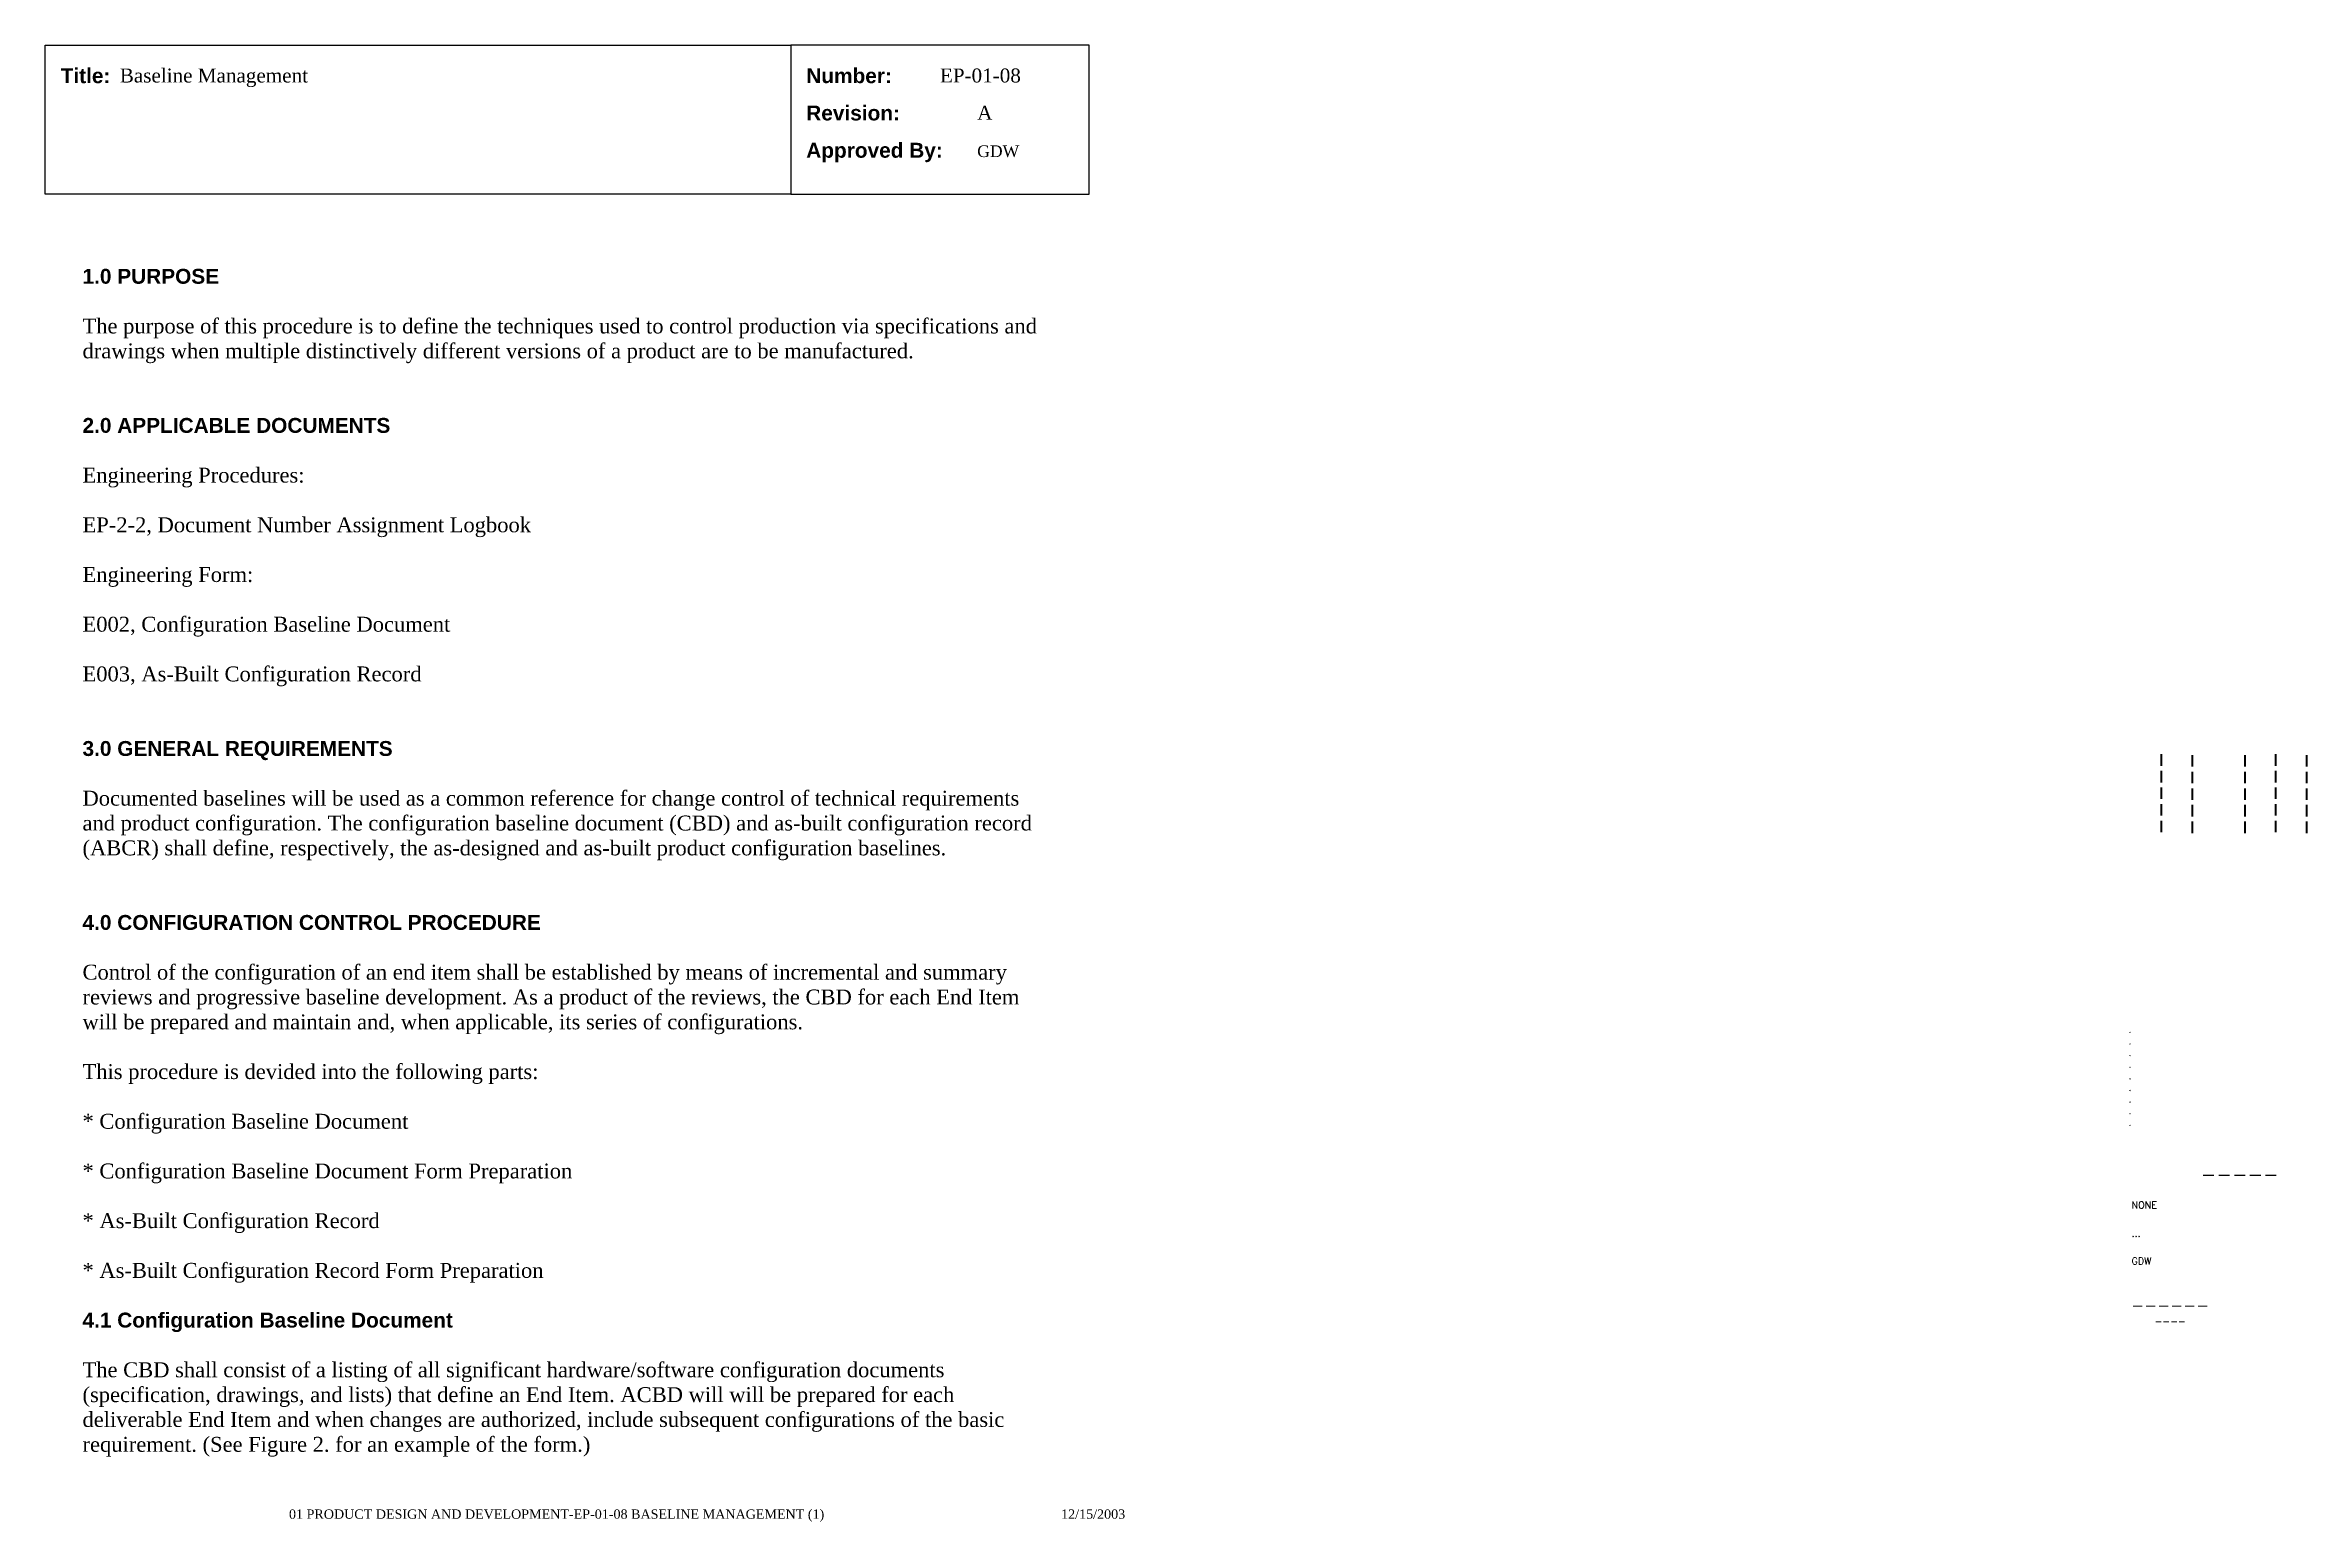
# Paper-space layout 'EP-01-08 Baseline Management (1)' of a CAD drawing. Header units: inches. Extents: x 1 to 31.3, y 0.2 to 20.
import ezdxf
from ezdxf.enums import TextEntityAlignment as Align

# ---------------------------------------------------------------- set-up
doc = ezdxf.new("R2010")
doc.units = ezdxf.units.IN
doc.header["$MEASUREMENT"] = 0
doc.layers.add('TitleBlock_Attributes', color=40, linetype='Continuous', plot=False)
doc.layers.add('TitleBlock_Atts_Print', color=1, linetype='Continuous')
doc.styles.get("Standard").update_dxf_attribs({"font": 'simplex.shx'})
doc.styles.add('style1', font='TIMES.TTF')
doc.styles.add('styleAtt', font='TIMES.TTF')
doc.styles.add('TBBIGTEXT', font='complex.shx')

# ---------------------------------------------------------------- blocks, each defined once
blk = doc.blocks.new('Test1')
at = {"layer": 'TitleBlock_Attributes', "style": 'TBBIGTEXT', "width": 0.8}
for tag, p, height in [('SideLine1', (29.492, 9.408), 0.25), ('SideLine2', (29.906, 9.396), 0.25), ('SideLine3', (30.612, 9.396), 0.25), ('SideLine4', (31.026, 9.408), 0.25), ('SideLine5', (31.44, 9.396), 0.25), ('File-Layout', (28.803, 3.641), 0.125)]:
    blk.add_attdef(tag, p, '', height=height, rotation=90, dxfattribs=at)
at = {"layer": 'TitleBlock_Attributes'}
for tag, p, height in [('REV1', (28.947, 6.754), 0.0625), ('REV2', (28.947, 6.598), 0.0625), ('REV3', (28.947, 6.442), 0.0625), ('REV4', (28.947, 6.286), 0.0625), ('REV5', (28.947, 6.13), 0.0625), ('REV6', (28.947, 5.974), 0.0625), ('REV7', (28.947, 5.818), 0.0625), ('REV8', (28.947, 5.662), 0.0625), ('REV9', (28.947, 5.506), 0.0625), ('SCALE', (28.983, 4.394), 0.0938), ('INCHARGE', (28.983, 4.016), 0.0938), ('DRW', (28.983, 3.641), 0.0938)]:
    blk.add_attdef(tag, p, '', height=height, dxfattribs=at)
at = {"layer": 'TitleBlock_Attributes', "style": 'TBBIGTEXT'}
for tag, height, p in [('PROJNUM', 0.188, (30.434, 4.761)), ('DWG_NUM', 0.156, (31.168, 4.127)), ('CUSTOMER', 0.156, (29.501, 3.017)), ('LOCATION', 0.0938, (29.501, 2.835)), ('DESC_1', 0.188, (29.501, 2.412)), ('DESC_2', 0.188, (29.501, 2.1)), ('DESC_3', 0.188, (29.501, 1.787))]:
    blk.add_attdef(tag, text='', height=height, dxfattribs=at).set_placement(p, align=Align.CENTER)
at = {"layer": 'TitleBlock_Attributes'}
blk.add_attdef('DRW_DATE', text='', height=0.0938, dxfattribs=at).set_placement((31.149, 3.648), align=Align.CENTER)

psp = doc.layouts.new('EP-01-08 Baseline Management (1)')

# ---------------------------------------------------------------- linework, layer by layer
for points in [[(1, 20), (11, 20), (11, 18), (1, 18)], [(11, 18), (15, 18), (15, 20), (11, 20)]]:
    psp.add_lwpolyline(points, close=True)

# ---------------------------------------------------------------- block references
ref = psp.add_blockref('Test1', (0, 0))
ref.add_attrib('CUSTOMER', '------', dxfattribs={"layer": 'TitleBlock_Attributes', "height": 0.1562, "style": 'TBBIGTEXT'}).set_placement((29.501, 3.017), align=Align.CENTER)
ref.add_attrib('LOCATION', '----', dxfattribs={"layer": 'TitleBlock_Attributes', "height": 0.0938, "style": 'TBBIGTEXT'}).set_placement((29.501, 2.835), align=Align.CENTER)
ref.add_attrib('DESC_1', 'Baseline Management', (2, 19.5), dxfattribs={"layer": 'TitleBlock_Atts_Print', "height": 0.1875, "style": 'styleAtt'})
ref.add_attrib('DESC_2', 'EP-01-08', (13, 19.5), dxfattribs={"layer": 'TitleBlock_Atts_Print', "height": 0.1875, "style": 'styleAtt'})
ref.add_attrib('DESC_3', 'A', (13.5, 19), dxfattribs={"layer": 'TitleBlock_Atts_Print', "height": 0.188, "style": 'styleAtt'})
ref.add_attrib('PROJNUM', '-----', dxfattribs={"layer": 'TitleBlock_Attributes', "height": 0.1875, "style": 'TBBIGTEXT'}).set_placement((30.434, 4.761), align=Align.CENTER)
ref.add_attrib('DWG_NUM', 'GDW', (13.5, 18.5), dxfattribs={"layer": 'TitleBlock_Atts_Print', "height": 0.1562, "style": 'styleAtt'})
ref.add_attrib('DRW_DATE', '12/15/2003', dxfattribs={"layer": 'TitleBlock_Atts_Print', "height": 0.125, "style": 'styleAtt'}).set_placement((15.055, 0.232), align=Align.CENTER)
ref.add_attrib('DRW', 'GDW', (28.983, 3.641), dxfattribs={"layer": 'TitleBlock_Attributes', "height": 0.0938})
ref.add_attrib('INCHARGE', '...', (28.983, 4.016), dxfattribs={"layer": 'TitleBlock_Attributes', "height": 0.0938})
ref.add_attrib('SCALE', 'NONE', (28.983, 4.394), dxfattribs={"layer": 'TitleBlock_Attributes', "height": 0.0938})
ref.add_attrib('REV1', '.', (28.947, 6.754), dxfattribs={"layer": 'TitleBlock_Attributes', "height": 0.0625})
ref.add_attrib('REV2', '.', (28.947, 6.598), dxfattribs={"layer": 'TitleBlock_Attributes', "height": 0.0625})
ref.add_attrib('REV3', '.', (28.947, 6.442), dxfattribs={"layer": 'TitleBlock_Attributes', "height": 0.0625})
ref.add_attrib('REV4', '.', (28.947, 6.286), dxfattribs={"layer": 'TitleBlock_Attributes', "height": 0.0625})
ref.add_attrib('REV5', '.', (28.947, 6.13), dxfattribs={"layer": 'TitleBlock_Attributes', "height": 0.0625})
ref.add_attrib('REV6', '.', (28.947, 5.974), dxfattribs={"layer": 'TitleBlock_Attributes', "height": 0.0625})
ref.add_attrib('REV7', '.', (28.947, 5.818), dxfattribs={"layer": 'TitleBlock_Attributes', "height": 0.0625})
ref.add_attrib('REV8', '.', (28.947, 5.662), dxfattribs={"layer": 'TitleBlock_Attributes', "height": 0.0625})
ref.add_attrib('REV9', '.', (28.947, 5.506), dxfattribs={"layer": 'TitleBlock_Attributes', "height": 0.0625})
ref.add_attrib('SideLine1', '-----', (29.492, 9.408), dxfattribs={"layer": 'TitleBlock_Attributes', "height": 0.25, "rotation": 90, "style": 'TBBIGTEXT', "width": 0.8})
ref.add_attrib('SideLine2', '-----', (29.906, 9.396), dxfattribs={"layer": 'TitleBlock_Attributes', "height": 0.25, "rotation": 90, "style": 'TBBIGTEXT', "width": 0.8})
ref.add_attrib('SideLine3', '-----', (30.612, 9.396), dxfattribs={"layer": 'TitleBlock_Attributes', "height": 0.25, "rotation": 90, "style": 'TBBIGTEXT', "width": 0.8})
ref.add_attrib('SideLine4', '-----', (31.026, 9.408), dxfattribs={"layer": 'TitleBlock_Attributes', "height": 0.25, "rotation": 90, "style": 'TBBIGTEXT', "width": 0.8})
ref.add_attrib('SideLine5', '-----', (31.44, 9.396), dxfattribs={"layer": 'TitleBlock_Attributes', "height": 0.25, "rotation": 90, "style": 'TBBIGTEXT', "width": 0.8})
ref.add_attrib('File-Layout', '01 PRODUCT DESIGN AND DEVELOPMENT-EP-01-08 BASELINE MANAGEMENT (1)', dxfattribs={"layer": 'TitleBlock_Atts_Print', "height": 0.125, "style": 'styleAtt'}).set_placement((7.859, 0.232), align=Align.CENTER)

# ---------------------------------------------------------------- texts
at = {"color": 5, "char_height": 0.2, "width": 2, "attachment_point": 1, "line_spacing_factor": 1.5, "style": 'style1'}
for s, insert in [('{\\fArial|b1|i0|c0|p34;Title:}', (1.207, 19.691)), ('{\\fArial|b1|i0|c0|p34;Number:\\PRevision:\\PApproved By:}', (11.207, 19.691))]:
    psp.add_mtext(s, dxfattribs=dict(at, insert=insert))
at = {"color": 5, "insert": (1.5, 17), "char_height": 0.2, "width": 13, "attachment_point": 1, "style": 'style1'}
psp.add_mtext('{\\fArial|b1|i0|c0|p34;1.0 PURPOSE\\P\\P}The purpose of this procedure is to define the techniques used to control production via specifications and drawings when multiple distinctively different versions of a product are to be manufactured.\\P\\P\\P{\\fArial|b1|i0|c0|p34;2.0 APPLICABLE DOCUMENTS\\P\\P}Engineering Procedures:\\P\\PEP-2-2, Document Number Assignment Logbook\\P\\PEngineering Form:\\P\\PE002, Configuration Baseline Document\\P\\PE003, As-Built Configuration Record\\P\\P\\P{\\fArial|b1|i0|c0|p34;3.0 GENERAL REQUIREMENTS\\P\\P}Documented baselines will be used as a common reference for change control of technical requirements and product configuration. The configuration baseline document (CBD) and as-built configuration record (ABCR) shall define, respectively, the as-designed and as-built product configuration baselines.\\P\\P\\P{\\fArial|b1|i0|c0|p34;4.0 CONFIGURATION CONTROL PROCEDURE\\P\\P}Control of the configuration of an end item shall be established by means of incremental and summary reviews and progressive baseline development. As a product of the reviews, the CBD for each End Item will be prepared and maintain and, when applicable, its series of configurations.\\P\\PThis procedure is devided into the following parts:\\P\\P* Configuration Baseline Document\\P\\P* Configuration Baseline Document Form Preparation\\P\\P* As-Built Configuration Record\\P\\P* As-Built Configuration Record Form Preparation\\P\\P{\\fArial|b1|i0|c0|p34;4.1 Configuration Baseline Document\\P\\P}The CBD shall consist of a listing of all significant hardware/software configuration documents (specification, drawings, and lists) that define an End Item. ACBD will will be prepared for each deliverable End Item and when changes are authorized, include subsequent configurations of the basic requirement. (See Figure 2. for an example of the form.)', dxfattribs=at)

doc.saveas('drawing.dxf')
